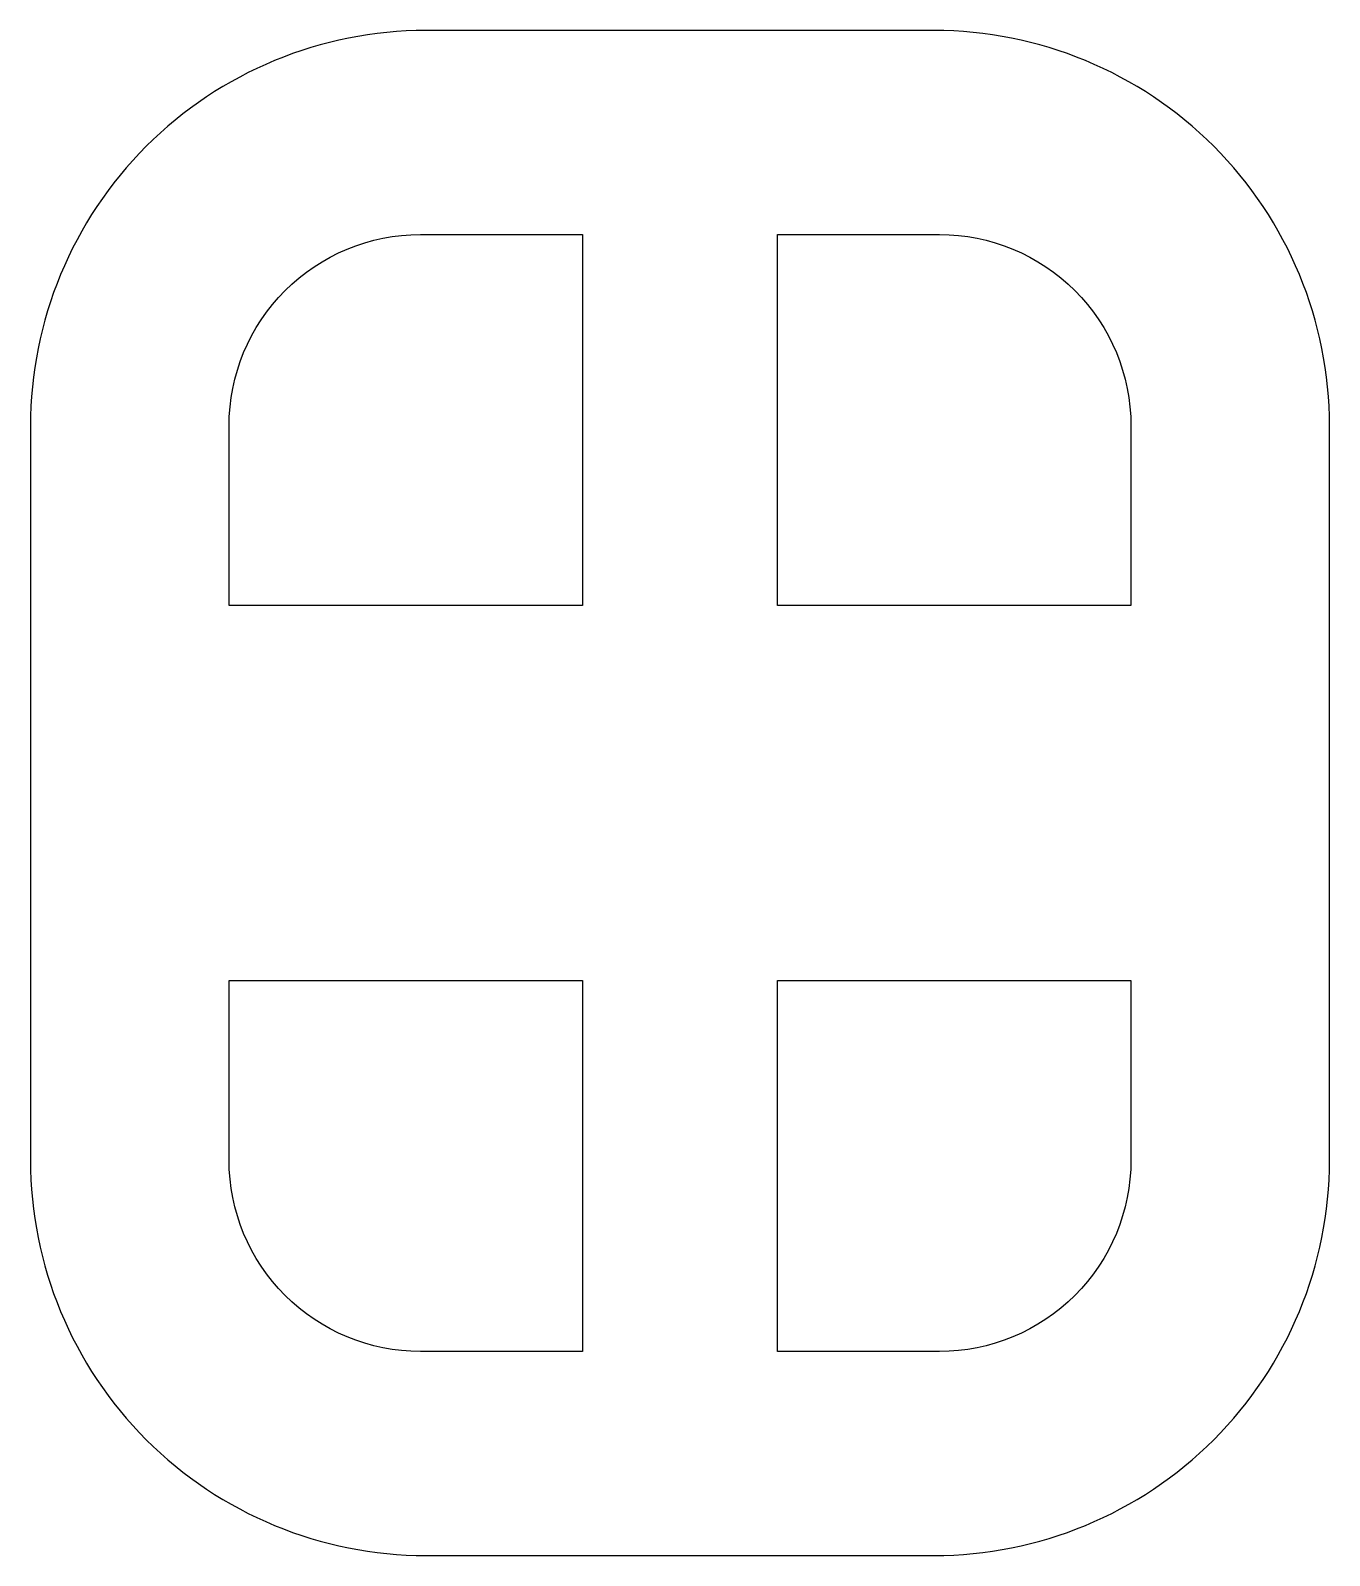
# Model space of a CAD drawing. Header units: millimetres. Extents: x -357 to 357, y -418 to 418.
import ezdxf

# ---------------------------------------------------------------- set-up
doc = ezdxf.new("R2010")
doc.units = ezdxf.units.MM

msp = doc.modelspace()

# ---------------------------------------------------------------- linework, layer by layer
for points in [[(356.5, -201.5), (356.5, 201.5, 0.414214), (139.5, 418.5), (-139.5, 418.5, 0.414214), (-356.5, 201.5), (-356.5, -201.5, 0.414214), (-139.5, -418.5), (139.5, -418.5, 0.414214)], [(-142.5, 306.5), (-53.5, 306.5), (-53.5, 103), (-247.5, 103), (-247.5, 201.5, -0.414214)], [(53.5, 103), (53.5, 306.5), (142.5, 306.5, -0.414214), (247.5, 201.5), (247.5, 103)], [(-53.5, -103), (-53.5, -306.5), (-142.5, -306.5, -0.414214), (-247.5, -201.5), (-247.5, -103)], [(142.5, -306.5), (53.5, -306.5), (53.5, -103), (247.5, -103), (247.5, -201.5, -0.414214)]]:
    msp.add_lwpolyline(points, format="xyb", close=True)

doc.saveas('drawing.dxf')
